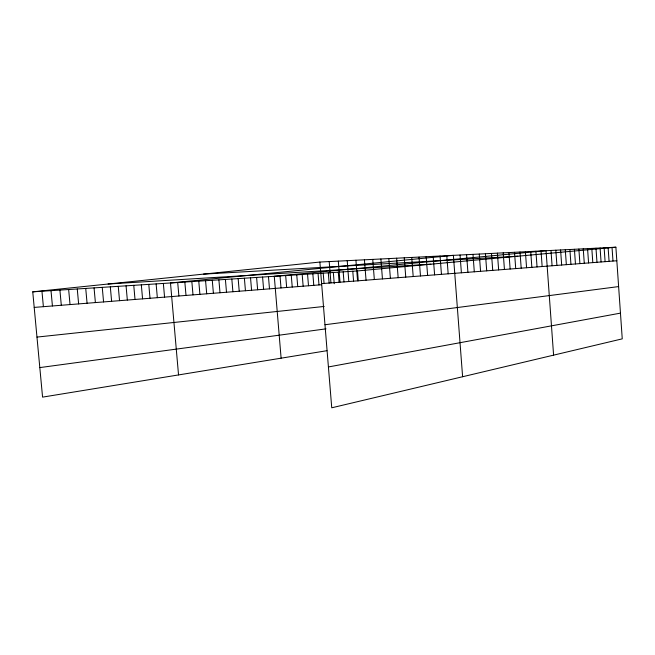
<?xml version="1.0" encoding="UTF-8"?>
<svg xmlns="http://www.w3.org/2000/svg" width="655" height="655" viewBox="0 0 655 655"><rect width="100%" height="100%" fill="white"/><g stroke="black" fill="none" stroke-linecap="round" stroke-linejoin="round"><path stroke-width="0.98" d="M328.409 366.956L620.465 313.131M326.943 350.695L42.567 397.127L32.75 291.835L319.869 262.049L615.888 247.205L622.25 338.848L331.741 407.795L319.869 262.049M39.816 367.594L326.026 328.851M324.97 324.741L618.623 286.579M36.967 337.088L324.2 306.45M32.75 291.835L357.499 270.933L615.888 247.205M34.199 307.408L321.572 284.737M321.621 283.631L616.83 260.755M108.075 284.024L430.9 264.194M203.443 274.126L517.851 256.211M51.008 290.664L52.425 305.975M41.953 291.246L43.386 306.687M94.058 287.889L95.393 302.585M85.731 288.429L87.074 303.24M77.265 288.97L78.625 303.904M68.652 289.526L70.036 304.583M59.908 290.091L61.3 305.271M141.324 284.851L142.569 298.86M133.759 285.334L135.012 299.458M126.063 285.834L127.34 300.064M118.252 286.333L119.537 300.678M110.318 286.841L111.62 301.3M102.254 287.365L103.572 301.939M177.71 282.51L178.889 295.994M178.537 374.922L170.48 282.968L453.383 255.352L462.61 376.731M163.357 283.427L164.561 297.124M156.127 283.893L157.339 297.697M148.783 284.368L150.011 298.271M218.893 279.857L219.998 292.752M212.277 280.283L213.399 293.276M205.572 280.717L206.702 293.8M198.768 281.151L199.906 294.341M191.849 281.593L193.004 294.881M184.841 282.051L186.004 295.438M262.573 277.04L263.605 289.313M256.596 277.425L257.636 289.78M250.537 277.818L251.585 290.263M244.389 278.211L245.445 290.746M238.15 278.612L239.222 291.238M231.821 279.022L232.902 291.737M225.402 279.439L226.499 292.236M302.192 274.494L303.15 286.194M296.756 274.846L297.73 286.62M291.254 275.198L292.236 287.054M285.67 275.558L286.661 287.496M280.012 275.919L281.011 287.938M281.11 358.179L274.281 276.287L546.041 250.709L553.59 355.141M268.468 276.664L269.483 288.847M343.179 271.858L343.99 281.953M338.316 261.124L340.01 282.207M338.283 272.169L339.102 282.338M333.321 272.488L334.238 283.738M329.195 261.582L330.931 282.911M328.302 272.816L329.146 283.189M323.218 273.143L324.061 283.59M318.06 273.471L318.993 284.941M312.844 273.806L313.786 285.351M307.547 274.15L308.505 285.768M380.882 258.987L382.454 278.915M372.744 259.396L374.341 279.546M364.426 259.814L366.047 280.193M357.499 270.933L358.293 280.848M355.919 260.24L357.565 280.848M352.783 271.235L353.585 281.208M347.215 260.674L348.82 281.576M426.176 256.719L427.617 275.419M419.02 257.079L420.485 275.976M411.708 257.44L413.199 276.541M404.25 257.816L405.756 277.114M396.627 258.201L398.158 277.704M388.841 258.586L390.388 278.301M466.589 254.697L467.916 272.3M460.047 255.024L461.398 272.799M446.784 255.687L448.167 273.823M440.054 256.023L441.454 274.347M433.184 256.367L434.609 274.879M508.91 252.568L510.13 269.025M503.212 252.855L504.44 269.467M497.399 253.149L498.643 269.917M491.471 253.444L492.732 270.376M485.429 253.747L486.706 270.843M479.272 254.058L480.565 271.317M472.992 254.369L474.302 271.8M550.978 250.464L552.083 265.774M541.022 250.963L542.152 266.544M535.905 251.217L537.051 266.937M530.706 251.479L531.86 267.338M525.4 251.741L526.571 267.748M520.005 252.011L521.192 268.165M514.511 252.29L515.714 268.591M591.809 248.417L592.808 262.614M587.568 248.63L588.575 262.942M583.253 248.843L584.276 263.277M578.873 249.064L579.904 263.621M574.419 249.285L575.458 263.965M569.891 249.514L570.939 264.309M565.281 249.743L566.346 264.669M560.59 249.981L561.671 265.029M555.825 250.218L556.914 265.398M612.032 247.402L612.982 261.05M608.118 247.598L609.076 261.353M604.131 247.795L605.105 261.664M600.095 247.999L601.069 261.975M595.984 248.204L596.975 262.295"/></g></svg>
